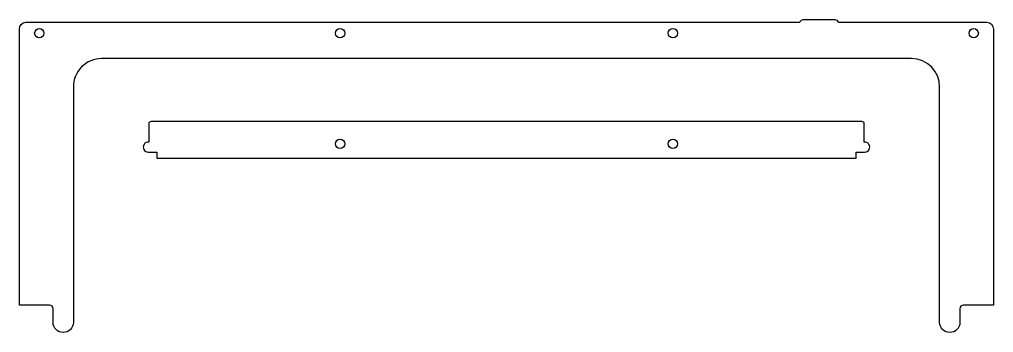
# Model space of a CAD drawing. Header units: millimetres. Extents: x -70 to 286, y -71 to 43.
import ezdxf

# ---------------------------------------------------------------- set-up
doc = ezdxf.new("R2010")
doc.units = ezdxf.units.MM
doc.layers.get('0').update_dxf_attribs({"linetype": 'CONTINUOUS'})

msp = doc.modelspace()

# ---------------------------------------------------------------- linework, layer by layer
for points in [[(-70.13, -60.8), (-70.13, 40, -0.392332), (-67.82, 42.49), (214.64, 42.5, 0.198907), (215.35, 42.79), (215.77, 43.21, -0.198912), (216.47, 43.5), (228.03, 43.5, -0.198912), (228.74, 43.21), (229.15, 42.79, 0.198918), (229.86, 42.5), (283.54, 42.5, -0.413191), (286.03, 40), (286.03, -60.8), (275.03, -60.8, 0.414214), (273.73, -62.1), (273.73, -67.1, -1), (266.33, -67.1), (266.33, 18.9, 0.414184), (256.03, 29.2), (-40.13, 29.2, 0.414214), (-50.43, 18.9), (-50.43, -67.1, -1), (-57.83, -67.1), (-57.83, -62.1, 0.414214), (-59.13, -60.8)], [(-22.88, 5.4), (-22.88, -1.26, 1.041432), (-23.03, -4.95), (-19.88, -4.95), (-19.88, -7.1), (235.78, -7.1), (235.78, -4.95), (238.93, -4.95, 1.041432), (238.78, -1.26), (238.78, 5.4, 0.414214), (237.93, 6.25), (-22.03, 6.25, 0.414214)]]:
    msp.add_lwpolyline(points, format="xyb", close=True)
for centre in [(-62.88, 38.5), (47.12, 38.5), (168.78, 38.5), (278.78, 38.5), (47.12, -1.9), (168.78, -1.9)]:
    msp.add_circle(centre, 1.7)

doc.saveas('drawing.dxf')
